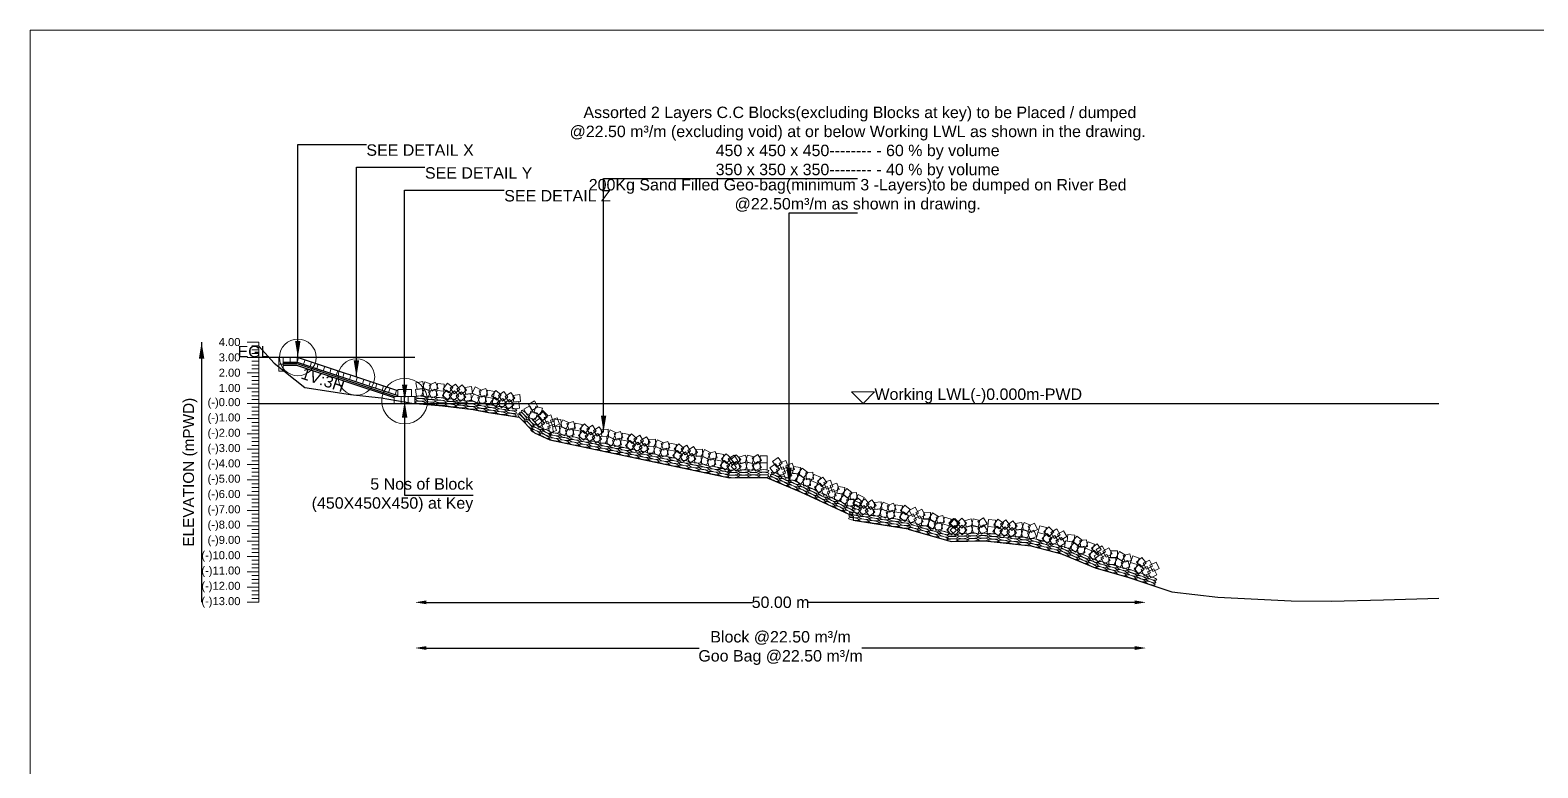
# Model space of a CAD drawing. Header units: inches. Extents: x 89000 to 845017, y -7071 to 0.
# Drawn here: x 175000 to 181595, y -3229 to 0 of the extents above; entities that cross this region are included whole.
import ezdxf

# ---------------------------------------------------------------- set-up
doc = ezdxf.new("R2010")
doc.units = ezdxf.units.IN
doc.header["$LTSCALE"] = 7
doc.header["$MEASUREMENT"] = 0
doc.header["$PDMODE"] = 3
for name, color, linetype, lineweight in [('Cross Section Labels', 7, 'Continuous', 9), ('Existing_Bed_Level for Xsection', 7, 'Continuous', 25), ('Long Section Labels', 7, 'Continuous', 9)]:
    doc.layers.add(name, color=color, linetype=linetype, lineweight=lineweight)
doc.styles.get("Standard").update_dxf_attribs({"font": 'arial.ttf'})
doc.dimstyles.new('Appron Lebeling Style', dxfattribs={"dimtxt": 50, "dimasz": 50, "dimexe": 0.18, "dimexo": 0.0625, "dimgap": 0.09, "dimtad": 0, "dimtih": 1, "dimtoh": 1, "dimdec": 4, "dimzin": 0, "dimdsep": 46, "dimtxsty": 'Standard', "dimcen": 0.09, "dimse1": 1, "dimse2": 1, "dimadec": 0, "dimazin": 0, "dimtfac": 1, "dimtdec": 4, "dimtofl": 0, "dimtmove": 0, "dimatfit": 3, "dimfxl": 1, "dimtolj": 1, "dimtzin": 0, "dimarcsym": 0})
doc.dimstyles.get("Standard").update_dxf_attribs({"dimtxt": 0.18, "dimasz": 0.18, "dimexe": 0.18, "dimexo": 0.0625, "dimgap": 0.09, "dimtad": 0, "dimtih": 1, "dimtoh": 1, "dimdec": 4, "dimzin": 0, "dimdsep": 46, "dimtxsty": 'Standard', "dimcen": 0.09, "dimadec": 0, "dimazin": 0, "dimtfac": 1, "dimtdec": 4, "dimtofl": 0, "dimtmove": 0, "dimatfit": 3, "dimfxl": 1, "dimtolj": 1, "dimtzin": 0, "dimarcsym": 0})

# ---------------------------------------------------------------- blocks, each defined once
blk = doc.blocks.new('*D269')
at = {"layer": 'Cross Section Labels', "color": 0, "lineweight": -2, "transparency": 16777216}
for p, q in [((176733.4, -2504.7), (178160, -2504.7)), ((179831.7, -2504.7), (178405.1, -2504.7))]:
    blk.add_line(p, q, dxfattribs=at)
at = {"layer": 'Cross Section Labels', "color": 0, "transparency": 16777216}
for points in [[(176733.4, -2496.4), (176733.4, -2513), (176683.4, -2504.7)], [(179831.7, -2496.4), (179831.7, -2513), (179881.7, -2504.7)]]:
    blk.add_solid(points, dxfattribs=at)
at = {"layer": 'Defpoints', "color": 0, "transparency": 16777216}
for p in [(176683.4, -1633.7), (179881.7, -2420.9), (179881.7, -2504.7)]:
    blk.add_point(p, dxfattribs=at)
at = {"layer": 'Cross Section Labels', "color": 0, "transparency": 16777216, "insert": (178282.5, -2504.7), "char_height": 50, "attachment_point": 5}
blk.add_mtext('\\A1;50.00 m', dxfattribs=at)
blk = doc.blocks.new('*D270')
at = {"layer": 'Cross Section Labels', "color": 0, "lineweight": -2, "transparency": 16777216}
for p, q in [((176733.4, -2704.7), (177926.9, -2704.7)), ((179831.7, -2704.7), (178638.1, -2704.7))]:
    blk.add_line(p, q, dxfattribs=at)
at = {"layer": 'Cross Section Labels', "color": 0, "transparency": 16777216}
for points in [[(176733.4, -2696.4), (176733.4, -2713), (176683.4, -2704.7)], [(179831.7, -2696.4), (179831.7, -2713), (179881.7, -2704.7)]]:
    blk.add_solid(points, dxfattribs=at)
at = {"layer": 'Defpoints', "color": 0, "transparency": 16777216}
for p in [(176683.4, -1633.7), (179881.7, -2420.9), (179881.7, -2704.7)]:
    blk.add_point(p, dxfattribs=at)
at = {"layer": 'Cross Section Labels', "color": 0, "transparency": 16777216, "insert": (178282.5, -2704.7), "char_height": 50, "attachment_point": 5}
blk.add_mtext('\\A1;Block @22.50 m³/m ^JGoo Bag @22.50 m³/m ', dxfattribs=at)

msp = doc.modelspace()

# ---------------------------------------------------------------- linework, layer by layer
at = {"layer": 'Cross Section Labels'}
for points in [[(175000, 0), (185000, 0), (185000, -7071), (175000, -7071)], [(178643.39386, -1633.69), (178693.39386, -1583.69), (178593.39386, -1583.69)]]:
    msp.add_lwpolyline(points, close=True, dxfattribs=at)
for centre, radius in [((176170.84386, -1432.69), 80), ((176427.11886, -1518.115), 80), ((176638.16886, -1623.64), 100)]:
    msp.add_circle(centre, radius, dxfattribs=at)
at = {"layer": 'Existing_Bed_Level for Xsection'}
for points in [[(176000, -1383.78), (176066.99731, -1458.351), (176200.99713, -1564.881), (176401.99425, -1594.696), (176535.99407, -1609.771), (176669.99388, -1632.551), (176803.9937, -1643.941), (176937.99351, -1660.021), (177004.99082, -1673.421), (177138.99064, -1694.191), (177205.98795, -1762.531), (177272.99045, -1793.351), (178059.08463, -1959.31), (178221.68177, -1957.97), (178372.57828, -2022.29), (178599.69521, -2126.81), (178599.69521, -2144.9), (178840.89926, -2182.42), (178840.89926, -2184.43), (179028.5285, -2238.7), (179175.89877, -2235.35), (179377.44356, -2257.46), (179510.89834, -2292.97), (179658.40509, -2353.94), (179806.03562, -2395.48), (179993.39849, -2458.46), (180195.16733, -2481.91), (180515.89733, -2497.99), (180691.075, -2500), (180920.68375, -2493.97), (181161.42489, -2485.93)], [(176683.39386, -1432.69), (176000, -1432.69)], [(176608.01886, -1578.415), (176173.93826, -1433.72147), (176170.84386, -1432.69), (176167.58208, -1432.69), (176107.28208, -1432.69)], [(176107.28208, -1452.79), (176167.58208, -1452.79), (176608.01886, -1599.60226)], [(176107.28208, -1459.49), (176166.49482, -1459.49), (176598.64482, -1603.54)], [(176107.28208, -1466.19), (176165.40756, -1466.19), (176592.94386, -1608.7021)], [(176000, -1633.69), (181161.42489, -1633.69)]]:
    msp.add_lwpolyline(points, dxfattribs=at)
at = {"layer": 'Long Section Labels'}
for points in [[(176000, -1365.69), (175950, -1365.69)], [(176000, -1382.44), (175970, -1382.44)], [(176000, -2504.69), (176000, -2437.69), (176000, -2370.69), (176000, -2303.69), (176000, -2236.69), (176000, -2169.69), (176000, -2102.69), (176000, -2035.69), (176000, -1968.69), (176000, -1901.69), (176000, -1834.69), (176000, -1767.69), (176000, -1700.69), (176000, -1633.69), (176000, -1566.69), (176000, -1499.69), (176000, -1432.69), (176000, -1365.69)], [(176000, -1432.69), (175950, -1432.69)], [(176000, -1399.19), (175970, -1399.19)], [(176000, -1415.94), (175970, -1415.94)], [(176000, -1449.44), (175970, -1449.44)], [(176000, -1499.69), (175950, -1499.69)], [(176000, -1466.19), (175970, -1466.19)], [(176000, -1482.94), (175970, -1482.94)], [(176000, -1516.44), (175970, -1516.44)], [(176000, -1566.69), (175950, -1566.69)], [(176000, -1533.19), (175970, -1533.19)], [(176000, -1549.94), (175970, -1549.94)], [(176000, -1633.69), (175950, -1633.69)], [(176000, -1583.44), (175970, -1583.44)], [(176000, -1600.19), (175970, -1600.19)], [(176000, -1616.94), (175970, -1616.94)], [(176000, -1700.69), (175950, -1700.69)], [(176000, -1650.44), (175970, -1650.44)], [(176000, -1667.19), (175970, -1667.19)], [(176000, -1683.94), (175970, -1683.94)], [(176000, -1767.69), (175950, -1767.69)], [(176000, -1717.44), (175970, -1717.44)], [(176000, -1734.19), (175970, -1734.19)], [(176000, -1750.94), (175970, -1750.94)], [(176000, -1834.69), (175950, -1834.69)], [(176000, -1784.44), (175970, -1784.44)], [(176000, -1801.19), (175970, -1801.19)], [(176000, -1817.94), (175970, -1817.94)], [(176000, -1901.69), (175950, -1901.69)], [(176000, -1851.44), (175970, -1851.44)], [(176000, -1868.19), (175970, -1868.19)], [(176000, -1884.94), (175970, -1884.94)], [(176000, -1968.69), (175950, -1968.69)], [(176000, -1918.44), (175970, -1918.44)], [(176000, -1935.19), (175970, -1935.19)], [(176000, -1951.94), (175970, -1951.94)], [(176000, -2035.69), (175950, -2035.69)], [(176000, -1985.44), (175970, -1985.44)], [(176000, -2002.19), (175970, -2002.19)], [(176000, -2018.94), (175970, -2018.94)], [(176000, -2102.69), (175950, -2102.69)], [(176000, -2052.44), (175970, -2052.44)], [(176000, -2069.19), (175970, -2069.19)], [(176000, -2085.94), (175970, -2085.94)], [(176000, -2169.69), (175950, -2169.69)], [(176000, -2119.44), (175970, -2119.44)], [(176000, -2136.19), (175970, -2136.19)], [(176000, -2152.94), (175970, -2152.94)], [(176000, -2236.69), (175950, -2236.69)], [(176000, -2186.44), (175970, -2186.44)], [(176000, -2203.19), (175970, -2203.19)], [(176000, -2219.94), (175970, -2219.94)], [(176000, -2303.69), (175950, -2303.69)], [(176000, -2253.44), (175970, -2253.44)], [(176000, -2270.19), (175970, -2270.19)], [(176000, -2286.94), (175970, -2286.94)], [(176000, -2370.69), (175950, -2370.69)], [(176000, -2320.44), (175970, -2320.44)], [(176000, -2337.19), (175970, -2337.19)], [(176000, -2353.94), (175970, -2353.94)], [(176000, -2437.69), (175950, -2437.69)], [(176000, -2387.44), (175970, -2387.44)], [(176000, -2404.19), (175970, -2404.19)], [(176000, -2420.94), (175970, -2420.94)], [(176000, -2504.69), (175950, -2504.69)], [(176000, -2454.44), (175970, -2454.44)], [(176000, -2471.19), (175970, -2471.19)], [(176000, -2487.94), (175970, -2487.94)]]:
    msp.add_lwpolyline(points, dxfattribs=at)
for points in [[(176107.28208, -1432.69), (176087.18208, -1432.69), (176087.18208, -1462.84), (176107.28208, -1462.84)], [(176137.43208, -1432.69), (176107.28208, -1432.69), (176107.28208, -1452.79), (176137.43208, -1452.79)], [(176167.58208, -1432.69), (176137.43208, -1432.69), (176137.43208, -1452.79), (176167.58208, -1452.79)], [(176202.54106, -1443.25573), (176173.93826, -1433.72147), (176167.58208, -1452.79), (176196.18488, -1462.32427)], [(176231.14386, -1452.79), (176202.54106, -1443.25573), (176196.18488, -1462.32427), (176224.78769, -1471.85853)], [(176107.28208, -1462.84), (176087.18208, -1462.84), (176087.18208, -1492.99), (176107.28208, -1492.99)], [(176259.74667, -1462.32427), (176231.14386, -1452.79), (176224.78769, -1471.85853), (176253.39049, -1481.3928)], [(176288.34947, -1471.85853), (176259.74667, -1462.32427), (176253.39049, -1481.3928), (176281.99329, -1490.92707)], [(176316.95227, -1481.3928), (176288.34947, -1471.85853), (176281.99329, -1490.92707), (176310.59609, -1500.46134)], [(176345.55507, -1490.92707), (176316.95227, -1481.3928), (176310.59609, -1500.46134), (176339.19889, -1509.9956)], [(176374.15787, -1500.46134), (176345.55507, -1490.92707), (176339.19889, -1509.9956), (176367.80169, -1519.52987)], [(176402.76067, -1509.9956), (176374.15787, -1500.46134), (176367.80169, -1519.52987), (176396.40449, -1529.06414)], [(176431.36347, -1519.52987), (176402.76067, -1509.9956), (176396.40449, -1529.06414), (176425.0073, -1538.5984)], [(176459.96628, -1529.06414), (176431.36347, -1519.52987), (176425.0073, -1538.5984), (176453.6101, -1548.13267)], [(176488.56908, -1538.5984), (176459.96628, -1529.06414), (176453.6101, -1548.13267), (176482.2129, -1557.66694)], [(176517.17188, -1548.13267), (176488.56908, -1538.5984), (176482.2129, -1557.66694), (176510.8157, -1567.20121)], [(176545.77468, -1557.66694), (176517.17188, -1548.13267), (176510.8157, -1567.20121), (176539.4185, -1576.73547)], [(176574.37748, -1567.20121), (176545.77468, -1557.66694), (176539.4185, -1576.73547), (176568.0213, -1586.26974)], [(176602.98028, -1576.73547), (176574.37748, -1567.20121), (176568.0213, -1586.26974), (176596.6241, -1595.80401)], [(176638.16886, -1573.39), (176608.01886, -1573.39), (176608.01886, -1603.54), (176638.16886, -1603.54)], [(176668.31886, -1573.39), (176638.16886, -1573.39), (176638.16886, -1603.54), (176668.31886, -1603.54)], [(176714.76703, -1568.40239), (176685.08917, -1573.71717), (176690.40394, -1603.39503), (176720.08181, -1598.08026)], [(176717.32058, -1538.36072), (176687.64272, -1543.6755), (176692.95749, -1573.35336), (176722.63535, -1568.03859)], [(176751.92848, -1579.39852), (176723.57342, -1569.15094), (176713.32584, -1597.506), (176741.6809, -1607.75358)], [(176754.48203, -1549.35685), (176726.12696, -1539.10927), (176715.87938, -1567.46433), (176744.23445, -1577.71191)], [(176769.92294, -1570.95863), (176742.62166, -1583.75169), (176755.41471, -1611.05297), (176782.716, -1598.25992)], [(176772.47649, -1540.91696), (176745.1752, -1553.71002), (176757.96826, -1581.0113), (176785.26954, -1568.21825)], [(176809.00811, -1579.81529), (176778.96644, -1577.26174), (176776.41289, -1607.30341), (176806.45456, -1609.85696)], [(176811.56165, -1549.77362), (176781.51998, -1547.22007), (176778.96644, -1577.26174), (176809.00811, -1579.81529)], [(176845.49876, -1593.75348), (176821.35939, -1575.68935), (176803.29525, -1599.82873), (176827.43463, -1617.89286)], [(176849.091, -1563.81824), (176824.95162, -1545.75411), (176806.88749, -1569.89349), (176831.02687, -1587.95762)], [(176856.88077, -1579.21694), (176833.16585, -1597.83482), (176851.78372, -1621.54973), (176875.49864, -1602.93186)], [(176860.473, -1549.28171), (176836.75808, -1567.89958), (176855.37596, -1591.6145), (176879.09087, -1572.99662)], [(176905.4359, -1606.50723), (176886.79915, -1582.80715), (176863.09906, -1601.44391), (176881.73582, -1625.14399)], [(176909.02813, -1576.572), (176890.39138, -1552.87192), (176866.6913, -1571.50867), (176885.32805, -1595.20875)], [(176930.57502, -1560.56854), (176900.73092, -1564.8525), (176905.01488, -1594.6966), (176934.85898, -1590.41263)], [(176974.03489, -1575.39513), (176947.01092, -1562.02622), (176933.64201, -1589.05019), (176960.66597, -1602.4191)], [(176992.86377, -1569.03072), (176964.29785, -1578.67493), (176973.94205, -1607.24085), (177002.50797, -1597.59664)], [(177030.70617, -1582.22325), (177001.1417, -1576.31012), (176995.22858, -1605.87458), (177024.79304, -1611.78771)], [(177060.48598, -1596.08349), (177036.98117, -1577.20105), (177018.09873, -1600.70585), (177041.60354, -1619.58829)], [(177072.36046, -1581.94639), (177048.02018, -1599.7389), (177065.81269, -1624.07917), (177090.15297, -1606.28667)], [(176623.09386, -1603.54), (176592.94386, -1603.54), (176592.94386, -1633.69), (176623.09386, -1633.69)], [(176653.24386, -1603.54), (176623.09386, -1603.54), (176623.09386, -1633.69), (176653.24386, -1633.69)], [(176683.39386, -1603.54), (176653.24386, -1603.54), (176653.24386, -1633.69), (176683.39386, -1633.69)], [(176926.98278, -1590.50377), (176897.13869, -1594.78774), (176901.42265, -1624.63183), (176931.26675, -1620.34787)], [(176968.12176, -1604.95959), (176941.09779, -1591.59068), (176927.72888, -1618.61465), (176954.75284, -1631.98356)], [(176986.95064, -1598.59519), (176958.38472, -1608.23939), (176968.02892, -1636.80531), (176996.59484, -1627.16111)], [(177024.79304, -1611.78771), (176995.22858, -1605.87458), (176989.31545, -1635.43905), (177018.87991, -1641.35218)], [(177055.86787, -1625.87771), (177032.36306, -1606.99527), (177013.48062, -1630.50007), (177036.98543, -1649.38251)], [(177067.74235, -1611.74061), (177043.40207, -1629.53312), (177061.19458, -1653.87339), (177085.53486, -1636.08089)], [(177115.33168, -1640.68222), (177097.51979, -1616.35612), (177073.19369, -1634.168), (177091.00557, -1658.4941)], [(177119.94979, -1610.888), (177102.1379, -1586.5619), (177077.8118, -1604.37378), (177095.62368, -1628.69988)], [(177137.41542, -1625.42813), (177107.44181, -1628.6847), (177110.69838, -1658.65831), (177140.67199, -1655.40174)], [(177142.03353, -1595.63391), (177112.05992, -1598.89048), (177115.3165, -1628.86409), (177145.2901, -1625.60752)], [(177199.87567, -1670.73044), (177185.06571, -1644.46854), (177158.8038, -1659.27849), (177173.61376, -1685.5404)], [(177221.40539, -1649.62372), (177206.59543, -1623.36181), (177180.33352, -1638.17177), (177195.14348, -1664.43368)], [(177240.55032, -1654.96264), (177211.51135, -1646.85333), (177203.40204, -1675.89229), (177232.441, -1684.0016)], [(177219.0206, -1676.06936), (177189.98163, -1667.96005), (177181.87232, -1696.99901), (177210.91128, -1705.10833)], [(177242.8714, -1708.2754), (177221.76468, -1686.74569), (177200.23496, -1707.85241), (177221.34168, -1729.38213)], [(177249.53897, -1722.27161), (177232.10253, -1697.67501), (177207.50592, -1715.11145), (177224.94236, -1739.70805)], [(177262.13844, -1694.88045), (177244.70199, -1670.28384), (177220.10539, -1687.72028), (177237.54183, -1712.31689)], [(177264.40112, -1687.16868), (177243.2944, -1665.63896), (177221.76468, -1686.74569), (177242.8714, -1708.2754)], [(177264.83049, -1711.92607), (177236.54868, -1722.37412), (177246.99673, -1750.65593), (177275.27854, -1740.20788)], [(177277.42996, -1684.5349), (177249.14815, -1694.98295), (177259.5962, -1723.26476), (177287.87801, -1712.81671)], [(177315.27627, -1725.40075), (177304.8057, -1697.12727), (177276.53222, -1707.59784), (177287.00279, -1735.87132)], [(177322.07583, -1703.69657), (177291.96968, -1705.32198), (177293.59508, -1735.42814), (177323.70124, -1733.80273)], [(177357.60328, -1719.17845), (177330.72336, -1705.52223), (177317.06714, -1732.40215), (177343.94706, -1746.05837)], [(177376.49893, -1713.01511), (177347.83183, -1722.35427), (177357.17098, -1751.02137), (177385.83808, -1741.68221)], [(177302.6768, -1752.79192), (177292.20623, -1724.51844), (177263.93275, -1734.98901), (177274.40332, -1763.26249)], [(177315.84789, -1733.19632), (177285.74173, -1734.82173), (177287.36714, -1764.92789), (177317.4733, -1763.30248)], [(177351.37534, -1748.6782), (177324.49541, -1735.02198), (177310.83919, -1761.9019), (177337.71912, -1775.55812)], [(177370.27099, -1742.51486), (177341.60389, -1751.85402), (177350.94304, -1780.52112), (177379.61014, -1771.18196)], [(177407.97061, -1756.11003), (177378.47086, -1749.88208), (177372.24292, -1779.38183), (177401.74267, -1785.60978)], [(177414.19855, -1726.61028), (177384.6988, -1720.38233), (177378.47086, -1749.88208), (177407.97061, -1756.11003)], [(177440.89432, -1772.81606), (177418.4487, -1752.68607), (177398.31871, -1775.13168), (177420.76433, -1795.26168)], [(177447.12226, -1743.31631), (177424.67664, -1723.18632), (177404.54665, -1745.63194), (177426.99227, -1765.76193)], [(177453.51839, -1759.3441), (177428.24855, -1775.78969), (177444.69414, -1801.05953), (177469.96398, -1784.61394)], [(177459.74633, -1729.84435), (177434.47649, -1746.28994), (177450.92208, -1771.55978), (177476.19192, -1755.11419)], [(177499.46724, -1790.82527), (177483.00153, -1765.56853), (177457.74479, -1782.03424), (177474.2105, -1807.29098)], [(177505.69518, -1761.32552), (177489.22947, -1736.06878), (177463.97273, -1752.53449), (177480.43844, -1777.79123)], [(177522.34614, -1776.79192), (177492.23998, -1778.41732), (177493.86539, -1808.52348), (177523.97154, -1806.89807)], [(177528.57408, -1747.29217), (177498.46792, -1748.91757), (177500.09333, -1779.02373), (177530.19949, -1777.39832)], [(177557.87358, -1792.27379), (177530.99366, -1778.61757), (177517.33744, -1805.49749), (177544.21736, -1819.15371)], [(177564.10153, -1762.77404), (177537.2216, -1749.11782), (177523.56538, -1775.99774), (177550.44531, -1789.65396)], [(177582.99718, -1756.6107), (177554.33008, -1765.94986), (177563.66923, -1794.61696), (177592.33633, -1785.27781)], [(177620.6968, -1770.20587), (177591.19705, -1763.97793), (177584.96911, -1793.47768), (177614.46886, -1799.70562)], [(177653.62051, -1786.9119), (177631.17489, -1766.78191), (177611.0449, -1789.22753), (177633.49052, -1809.35752)], [(177666.24458, -1773.43994), (177640.97474, -1789.88553), (177657.42033, -1815.15538), (177682.69017, -1798.70978)], [(177712.19343, -1804.92112), (177695.72772, -1779.66438), (177670.47098, -1796.13009), (177686.93669, -1821.38683)], [(177576.76924, -1786.11045), (177548.10213, -1795.44961), (177557.44129, -1824.11671), (177586.10839, -1814.77756)], [(177614.46886, -1799.70562), (177584.96911, -1793.47768), (177578.74117, -1822.97743), (177608.24092, -1829.20537)], [(177647.39257, -1816.41165), (177624.94695, -1796.28166), (177604.81696, -1818.72728), (177627.26257, -1838.85727)], [(177660.01664, -1802.93969), (177634.74679, -1819.38528), (177651.19239, -1844.65513), (177676.46223, -1828.20953)], [(177705.96549, -1834.42087), (177689.49978, -1809.16413), (177664.24304, -1825.62984), (177680.70875, -1850.88658)], [(177728.84439, -1820.38751), (177698.73823, -1822.01292), (177700.36364, -1852.11907), (177730.46979, -1850.49367)], [(177735.07233, -1790.88776), (177704.96617, -1792.51317), (177706.59158, -1822.61932), (177736.69773, -1820.99392)], [(177764.37183, -1835.86938), (177737.49191, -1822.21316), (177723.83569, -1849.09309), (177750.71561, -1862.74931)], [(177770.59977, -1806.36963), (177743.71985, -1792.71341), (177730.06363, -1819.59334), (177756.94355, -1833.24956)], [(177783.26748, -1829.70605), (177754.60038, -1839.0452), (177763.93954, -1867.71231), (177792.60664, -1858.37315)], [(177789.49543, -1800.2063), (177760.82833, -1809.54545), (177770.16748, -1838.21256), (177798.83458, -1828.8734)], [(177820.96711, -1843.30122), (177791.46736, -1837.07327), (177785.23942, -1866.57302), (177814.73917, -1872.80097)], [(177827.19505, -1813.80147), (177797.6953, -1807.57352), (177791.46736, -1837.07327), (177820.96711, -1843.30122)], [(177853.89082, -1860.00725), (177831.4452, -1839.87725), (177811.3152, -1862.32287), (177833.76082, -1882.45287)], [(177860.11876, -1830.5075), (177837.67314, -1810.3775), (177817.54315, -1832.82312), (177839.98877, -1852.95312)], [(177866.51489, -1846.53529), (177841.24504, -1862.98088), (177857.69064, -1888.25072), (177882.96048, -1871.80513)], [(177872.74283, -1817.03554), (177847.47299, -1833.48113), (177863.91858, -1858.75097), (177889.18842, -1842.30538)], [(177918.69168, -1848.51671), (177902.22597, -1823.25997), (177876.96923, -1839.72568), (177893.43494, -1864.98242)], [(177941.57058, -1834.48336), (177911.46442, -1836.10876), (177913.08983, -1866.21492), (177943.19598, -1864.58951)], [(177977.09802, -1849.96523), (177950.2181, -1836.30901), (177936.56188, -1863.18893), (177963.4418, -1876.84515)], [(177995.99368, -1843.80189), (177967.32657, -1853.14105), (177976.66573, -1881.80815), (178005.33283, -1872.46899)], [(177912.46374, -1878.01646), (177895.99803, -1852.75972), (177870.74129, -1869.22543), (177887.207, -1894.48217)], [(177935.34263, -1863.98311), (177905.23648, -1865.60851), (177906.86189, -1895.71467), (177936.96804, -1894.08926)], [(177970.87008, -1879.46498), (177943.99016, -1865.80876), (177930.33394, -1892.68868), (177957.21386, -1906.3449)], [(177989.76573, -1873.30164), (177961.09863, -1882.6408), (177970.43779, -1911.3079), (177999.10489, -1901.96874)], [(178027.46536, -1886.89681), (177997.96561, -1880.66887), (177991.73766, -1910.16862), (178021.23741, -1916.39656)], [(178033.6933, -1857.39706), (178004.19355, -1851.16912), (177997.96561, -1880.66887), (178027.46536, -1886.89681)], [(178060.38907, -1903.60284), (178037.94345, -1883.47285), (178017.81345, -1905.91847), (178040.25907, -1926.04846)], [(178066.61701, -1874.10309), (178044.17139, -1853.9731), (178024.0414, -1876.41872), (178046.48701, -1896.54871)], [(178073.01313, -1890.13088), (178047.74329, -1906.57647), (178064.18888, -1931.84632), (178089.45873, -1915.40072)], [(178079.24108, -1860.63113), (178053.97123, -1877.07672), (178070.41683, -1902.34657), (178095.68667, -1885.90097)], [(178109.22743, -1879.49058), (178087.72478, -1858.35628), (178066.59048, -1879.85894), (178088.09313, -1900.99323)], [(178109.47589, -1909.63955), (178087.97324, -1888.50526), (178066.83895, -1910.00791), (178088.3416, -1931.14221)], [(178128.56133, -1860.87394), (178099.50558, -1868.92289), (178107.55453, -1897.97865), (178136.61029, -1889.92969)], [(178128.80979, -1891.02291), (178099.75404, -1899.07187), (178107.803, -1928.12762), (178136.85875, -1920.07867)], [(178166.58363, -1868.37009), (178137.39917, -1860.8011), (178129.83018, -1889.98557), (178159.01465, -1897.55455)], [(178166.8321, -1898.51906), (178137.64763, -1890.95008), (178130.07865, -1920.13454), (178159.26311, -1927.70353)], [(178183.71618, -1858.29496), (178157.72148, -1873.56906), (178172.99559, -1899.56376), (178198.99028, -1884.28966)], [(178183.96465, -1888.44394), (178157.96995, -1903.71804), (178173.24405, -1929.71274), (178199.23875, -1914.43864)], [(178223.45512, -1863.48218), (178193.30614, -1863.73064), (178193.5546, -1893.87962), (178223.70358, -1893.63115)], [(178223.70358, -1893.63115), (178193.5546, -1893.87962), (178193.80307, -1924.02859), (178223.95204, -1923.78013)], [(178278.31594, -1922.56677), (178260.19305, -1898.47148), (178236.09775, -1916.59437), (178254.22064, -1940.68966)], [(178290.13825, -1894.83132), (178272.01536, -1870.73602), (178247.92006, -1888.85891), (178266.04295, -1912.95421)], [(178293.30974, -1911.79427), (178265.3337, -1923.03543), (178276.57486, -1951.01147), (178304.5509, -1939.77032)], [(178305.13205, -1884.05882), (178277.15601, -1895.29998), (178288.39717, -1923.27602), (178316.37321, -1912.03486)], [(178344.11532, -1923.84155), (178332.85189, -1895.87447), (178304.88481, -1907.1379), (178316.14824, -1935.10498)], [(178369.27857, -1914.504), (178339.42749, -1910.26898), (178335.19247, -1940.12006), (178365.04356, -1944.35508)], [(178332.29302, -1951.577), (178321.02958, -1923.60992), (178293.0625, -1934.87336), (178304.32594, -1962.84044)], [(178357.45627, -1942.23945), (178327.60519, -1938.00444), (178323.37017, -1967.85552), (178353.22125, -1972.09054)], [(178389.31344, -1964.30773), (178365.58661, -1945.70503), (178346.98392, -1969.43186), (178370.71074, -1988.03455)], [(178401.13574, -1936.57227), (178377.40892, -1917.96957), (178358.80622, -1941.6964), (178382.53305, -1960.29909)], [(178410.74304, -1962.97887), (178380.71969, -1965.73955), (178383.48038, -1995.76289), (178413.50372, -1993.00221)], [(178423.34749, -1935.58999), (178393.32415, -1938.35068), (178396.08483, -1968.37402), (178426.10817, -1965.61334)], [(178444.49724, -1984.58312), (178417.10837, -1971.97867), (178404.50392, -1999.36754), (178431.89279, -2011.97199)], [(178457.10169, -1957.19425), (178429.71282, -1944.5898), (178417.10837, -1971.97867), (178444.49724, -1984.58312)], [(178485.50977, -1980.77482), (178468.07781, -1956.17504), (178443.47803, -1973.60701), (178460.91, -1998.20679)], [(178500.80318, -1970.43206), (178472.51947, -1980.87496), (178482.96237, -2009.15867), (178511.24608, -1998.71577)], [(178472.90532, -2008.16369), (178455.47336, -1983.56391), (178430.87358, -2000.99588), (178448.30554, -2025.59566)], [(178488.19872, -1997.82093), (178459.91501, -2008.26383), (178470.35791, -2036.54755), (178498.64163, -2026.10464)], [(178526.03759, -2038.69368), (178515.57217, -2010.41829), (178487.29679, -2020.88371), (178497.76221, -2049.1591)], [(178538.64205, -2011.3048), (178528.17663, -1983.02942), (178499.90124, -1993.49484), (178510.36666, -2021.77023)], [(178551.45564, -2030.07381), (178521.73673, -2024.99357), (178516.65648, -2054.71248), (178546.37539, -2059.79272)], [(178564.06009, -2002.68494), (178534.34118, -1997.6047), (178529.26094, -2027.32361), (178558.97985, -2032.40385)], [(178582.67386, -2053.03705), (178559.48438, -2033.76867), (178540.216, -2056.95815), (178563.40548, -2076.22653)], [(178595.27832, -2025.64818), (178572.08884, -2006.3798), (178552.82046, -2029.56928), (178576.00994, -2048.83766)], [(178615.06959, -2023.82117), (178585.04624, -2026.58185), (178587.80693, -2056.6052), (178617.83027, -2053.84451)], [(178648.82379, -2045.42543), (178621.43492, -2032.82097), (178608.83047, -2060.20985), (178636.21934, -2072.8143)], [(178602.46513, -2051.21004), (178572.44179, -2053.97072), (178575.20247, -2083.99407), (178605.22582, -2081.23338)], [(178635.95996, -2095.1072), (178612.46535, -2076.21208), (178593.57023, -2099.70669), (178617.06484, -2118.60181)], [(178636.21934, -2072.8143), (178608.83047, -2060.20985), (178596.22601, -2087.59872), (178623.61488, -2100.20317)], [(178640.59415, -2065.31548), (178617.09954, -2046.42035), (178598.20442, -2069.91496), (178621.69903, -2088.81009)], [(178647.84207, -2080.97651), (178623.4922, -2098.75588), (178641.27156, -2123.10576), (178665.62144, -2105.32639)], [(178652.47626, -2051.18479), (178628.12639, -2068.96416), (178645.90575, -2093.31403), (178670.25563, -2075.53466)], [(178695.41578, -2109.9438), (178677.61702, -2085.60809), (178653.28131, -2103.40684), (178671.08006, -2127.74256)], [(178700.04997, -2080.15208), (178682.25121, -2055.81637), (178657.9155, -2073.61512), (178675.71425, -2097.95083)], [(178717.50775, -2094.70163), (178687.53239, -2097.94203), (178690.77278, -2127.91739), (178720.74814, -2124.677)], [(178722.14194, -2064.90991), (178692.16658, -2068.15031), (178695.40697, -2098.12567), (178725.38233, -2094.88527)], [(178753.8156, -2108.25258), (178726.24086, -2096.0601), (178714.04838, -2123.63483), (178741.62311, -2135.82731)], [(178758.44979, -2078.46085), (178730.87505, -2066.26837), (178718.68257, -2093.84311), (178746.25731, -2106.03559)], [(178772.35286, -2101.08305), (178744.22887, -2111.94874), (178755.09456, -2140.07274), (178783.21856, -2129.20704)], [(178776.98705, -2071.29132), (178748.86306, -2082.15702), (178759.72875, -2110.28102), (178787.85275, -2099.41532)], [(178810.72839, -2112.63332), (178780.93667, -2107.99913), (178776.30248, -2137.79085), (178806.0942, -2142.42504)], [(178815.36258, -2082.84159), (178785.57086, -2078.2074), (178780.93667, -2107.99913), (178810.72839, -2112.63332)], [(178844.50203, -2127.54653), (178821.00741, -2108.65141), (178802.11229, -2132.14602), (178825.6069, -2151.04114)], [(178849.13622, -2097.75481), (178825.6416, -2078.85968), (178806.74648, -2102.35429), (178830.24109, -2121.24942)], [(178871.46178, -2088.42738), (178845.05259, -2102.97308), (178859.59829, -2129.38226), (178886.00748, -2114.83657)], [(178914.97501, -2123.19748), (178900.40829, -2096.79988), (178874.01069, -2111.36661), (178888.57742, -2137.7642)], [(178938.82258, -2110.88195), (178908.67835, -2110.29235), (178908.08875, -2140.43658), (178938.23298, -2141.02618)], [(178863.08456, -2117.39019), (178836.67537, -2131.93589), (178851.22107, -2158.34508), (178877.63026, -2143.79938)], [(178906.59779, -2152.16029), (178892.03107, -2125.7627), (178865.63347, -2140.32942), (178880.20019, -2166.72702)], [(178930.44536, -2139.84476), (178900.30113, -2139.25516), (178899.71153, -2169.3994), (178929.85576, -2169.989)], [(178964.74011, -2157.89354), (178938.93549, -2142.30045), (178923.34241, -2168.10507), (178949.14703, -2183.69815)], [(178973.11733, -2128.93072), (178947.31271, -2113.33764), (178931.71963, -2139.14226), (178957.52425, -2154.73534)], [(178984.03731, -2153.1343), (178954.76184, -2160.34329), (178961.97084, -2189.61876), (178991.2463, -2182.40977)], [(178992.41453, -2124.17148), (178963.13907, -2131.38047), (178970.34806, -2160.65594), (178999.62352, -2153.44695)], [(179020.63691, -2169.46095), (178991.67409, -2161.08373), (178983.29687, -2190.04655), (179012.25968, -2198.42377)], [(179029.01413, -2140.49814), (179000.05131, -2132.12092), (178991.67409, -2161.08373), (179020.63691, -2169.46095)], [(179052.24506, -2188.5394), (179031.33813, -2166.81562), (179009.61435, -2187.72255), (179030.52128, -2209.44633)], [(179060.62228, -2159.57658), (179039.71535, -2137.8528), (179017.99157, -2158.75973), (179038.8985, -2180.48352)], [(179044.64937, -2137.59326), (179023.81143, -2159.38323), (179045.6014, -2180.22117), (179066.43934, -2158.4312)], [(179045.33456, -2167.73547), (179024.49662, -2189.52544), (179046.28659, -2210.36338), (179067.12453, -2188.57341)], [(179096.58117, -2157.72904), (179074.77461, -2136.90845), (179053.95403, -2158.71501), (179075.76059, -2179.53559)], [(179097.26636, -2187.87125), (179075.4598, -2167.05067), (179054.63922, -2188.85722), (179076.44578, -2209.6778)], [(179115.64335, -2138.83427), (179086.70725, -2147.3033), (179095.17628, -2176.2394), (179124.11238, -2167.77037)], [(179116.32854, -2168.97648), (179087.39244, -2177.44551), (179095.86146, -2206.38161), (179124.79757, -2197.91259)], [(179153.77026, -2145.77883), (179124.47921, -2138.63341), (179117.3338, -2167.92446), (179146.62485, -2175.06988)], [(179154.45545, -2175.92104), (179125.1644, -2168.77563), (179118.01899, -2198.06668), (179147.31003, -2205.21209)], [(179170.75506, -2135.45657), (179144.98436, -2151.10564), (179160.63342, -2176.87634), (179186.40413, -2161.22727)], [(179171.44025, -2165.59878), (179145.66954, -2181.24785), (179161.31861, -2207.01856), (179187.08932, -2191.36949)], [(179219.5158, -2175.42903), (179189.5456, -2172.14122), (179186.25779, -2202.11141), (179216.22799, -2205.39923)], [(179222.80361, -2145.45883), (179192.83341, -2142.17102), (179189.5456, -2172.14122), (179219.5158, -2175.42903)], [(179253.92679, -2188.8061), (179229.60507, -2170.98824), (179211.7872, -2195.30996), (179236.10892, -2213.12783)], [(179257.2146, -2158.83591), (179232.89288, -2141.01804), (179215.07501, -2165.33976), (179239.39673, -2183.15763)], [(179265.16047, -2174.15464), (179241.63599, -2193.01257), (179260.49392, -2216.53705), (179284.0184, -2197.67911)], [(179268.44828, -2144.18444), (179244.9238, -2163.04237), (179263.78174, -2186.56685), (179287.30621, -2167.70891)], [(179317.27826, -2170.97985), (179298.4016, -2147.4704), (179274.89215, -2166.34706), (179293.76881, -2189.85651)], [(179338.66138, -2154.75823), (179308.86237, -2159.34528), (179313.44942, -2189.1443), (179343.24844, -2184.55725)], [(179375.54266, -2166.66029), (179347.44682, -2155.72201), (179336.50854, -2183.81786), (179364.60439, -2194.75614)], [(179393.73824, -2158.6632), (179366.13212, -2170.78445), (179378.25336, -2198.39057), (179405.85948, -2186.26932)], [(179445.33677, -2177.76815), (179416.20056, -2170.01551), (179408.44791, -2199.15173), (179437.58413, -2206.90437)], [(179477.34777, -2196.16267), (179455.97865, -2174.89337), (179434.70935, -2196.26249), (179456.07847, -2217.53179)], [(179313.99045, -2200.95005), (179295.11379, -2177.4406), (179271.60434, -2196.31726), (179290.481, -2219.82671)], [(179335.37357, -2184.72843), (179305.57456, -2189.31548), (179310.16161, -2219.1145), (179339.96063, -2214.52744)], [(179372.25485, -2196.63049), (179344.15901, -2185.69221), (179333.22073, -2213.78806), (179361.31658, -2224.72634)], [(179390.45043, -2188.6334), (179362.84431, -2200.75465), (179374.96555, -2228.36077), (179402.57167, -2216.23952)], [(179437.58413, -2206.90437), (179408.44791, -2199.15173), (179400.69527, -2228.28794), (179429.83149, -2236.04058)], [(179469.59513, -2225.29889), (179448.22601, -2204.02959), (179426.95671, -2225.39871), (179448.32583, -2246.66801)], [(179482.90228, -2212.50121), (179456.8119, -2227.61129), (179471.92199, -2253.70167), (179498.01236, -2238.59159)], [(179490.65492, -2183.36499), (179464.56454, -2198.47508), (179479.67463, -2224.56545), (179505.76501, -2209.45537)], [(179527.15295, -2246.32782), (179512.02209, -2220.24948), (179485.94375, -2235.38034), (179501.07461, -2261.45868)], [(179534.90559, -2217.19161), (179519.77473, -2191.11327), (179493.69639, -2206.24412), (179508.82725, -2232.32246)], [(179558.20496, -2239.25731), (179528.30918, -2235.35032), (179524.40218, -2265.2461), (179554.29796, -2269.1531)], [(179569.72201, -2211.39372), (179539.82623, -2207.48672), (179535.91924, -2237.38251), (179565.81502, -2241.2895)], [(179601.81957, -2233.11087), (179577.88992, -2214.76981), (179559.54887, -2238.69947), (179583.47852, -2257.04052)], [(179621.52363, -2230.50657), (179591.63216, -2234.4464), (179595.572, -2264.33788), (179625.46347, -2260.39804)], [(179656.10174, -2250.76601), (179628.23814, -2239.24895), (179616.72109, -2267.11255), (179644.58468, -2278.6296)], [(179590.30252, -2260.97446), (179566.37286, -2242.63341), (179548.03181, -2266.56306), (179571.96147, -2284.90411)], [(179610.00658, -2258.37016), (179580.11511, -2262.31), (179584.05494, -2292.20147), (179613.94642, -2288.26164)], [(179644.58468, -2278.6296), (179616.72109, -2267.11255), (179605.20403, -2294.97614), (179633.06763, -2306.4932)], [(179673.89856, -2301.07417), (179655.5122, -2277.17932), (179631.61734, -2295.56568), (179650.00371, -2319.46054)], [(179685.41562, -2273.21058), (179667.02925, -2249.31572), (179643.1344, -2267.70209), (179661.52076, -2291.59694)], [(179681.07324, -2287.01384), (179654.77051, -2301.75117), (179669.50783, -2328.0539), (179695.81057, -2313.31658)], [(179689.23967, -2257.99089), (179662.93693, -2272.72821), (179677.67426, -2299.03094), (179703.97699, -2284.29362)], [(179724.83812, -2321.46666), (179710.07986, -2295.17567), (179683.78887, -2309.93393), (179698.54713, -2336.22492)], [(179733.00455, -2292.4437), (179718.24628, -2266.15271), (179691.95529, -2280.91098), (179706.71356, -2307.20197)], [(179756.76195, -2279.95511), (179726.61422, -2279.58469), (179726.2438, -2309.73242), (179756.39153, -2310.10284)], [(179791.18701, -2297.75406), (179765.2697, -2282.34901), (179749.86465, -2308.26632), (179775.78196, -2323.67137)], [(179810.4491, -2292.85465), (179781.22682, -2300.2763), (179788.64847, -2329.49858), (179817.87075, -2322.07693)], [(179851.44044, -2311.07807), (179822.86178, -2301.47167), (179813.25538, -2330.05032), (179841.83403, -2339.65673)], [(179748.59552, -2308.97807), (179718.4478, -2308.60765), (179718.07738, -2338.75537), (179748.2251, -2339.12579)], [(179783.02059, -2326.77702), (179757.10328, -2311.37197), (179741.69823, -2337.28927), (179767.61553, -2352.69433)], [(179802.28268, -2321.87761), (179773.0604, -2329.29926), (179780.48205, -2358.52154), (179809.70433, -2351.09988)], [(179841.83403, -2339.65673), (179813.25538, -2330.05032), (179803.64897, -2358.62898), (179832.22763, -2368.23538)], [(179872.59863, -2360.06756), (179852.63846, -2337.47079), (179830.04169, -2357.43096), (179850.00186, -2380.02773)], [(179882.20503, -2331.4889), (179862.24486, -2308.89213), (179839.64809, -2328.8523), (179859.60826, -2351.44908)], [(179886.69961, -2348.15021), (179859.69336, -2361.55486), (179873.09801, -2388.56112), (179900.10426, -2375.15646)], [(179896.30602, -2319.57156), (179869.29976, -2332.97621), (179882.70442, -2359.98246), (179909.71067, -2346.57781)], [(179928.68833, -2384.74678), (179915.26217, -2357.75121), (179888.2666, -2371.17736), (179901.69276, -2398.17293)], [(179938.29473, -2356.16812), (179924.86858, -2329.17255), (179897.87301, -2342.59871), (179911.29916, -2369.59428)]]:
    msp.add_lwpolyline(points, close=True, dxfattribs=at)
for centre, major_axis in [((176706.09368, -1629.90395), (22.21748, -1.88849)), ((176707.05836, -1618.55488), (22.21748, -1.88849)), ((176708.02303, -1607.2058), (22.21748, -1.88849)), ((176750.52865, -1633.68093), (22.21748, -1.88849)), ((176751.49332, -1622.33185), (22.21748, -1.88849)), ((176752.458, -1610.98278), (22.21748, -1.88849)), ((176794.96362, -1637.45791), (22.21748, -1.88849)), ((176795.92829, -1626.10883), (22.21748, -1.88849)), ((176796.89296, -1614.75976), (22.21748, -1.88849)), ((176839.47106, -1642.46243), (22.13877, -2.65666)), ((176840.82812, -1631.15356), (22.13877, -2.65666)), ((176842.18519, -1619.8447), (22.13877, -2.65666)), ((176883.7486, -1647.77574), (22.13877, -2.65666)), ((176885.10566, -1636.46688), (22.13877, -2.65666)), ((176886.46273, -1625.15801), (22.13877, -2.65666)), ((176928.02614, -1653.08906), (22.13877, -2.65666)), ((176929.3832, -1641.78019), (22.13877, -2.65666)), ((176930.74027, -1630.47132), (22.13877, -2.65666)), ((176974.55936, -1649.91109), (21.86456, -4.37309)), ((176976.79321, -1638.74229), (21.86456, -4.37309)), ((177019.37656, -1646.83577), (22.03448, -3.41535)), ((177063.44552, -1653.66646), (22.03448, -3.41535)), ((176972.32551, -1661.07988), (21.86456, -4.37309)), ((177015.88732, -1669.34695), (22.03448, -3.41535)), ((177017.63194, -1658.09136), (22.03448, -3.41535)), ((177059.95628, -1676.17765), (22.03448, -3.41535)), ((177061.7009, -1664.92206), (22.03448, -3.41535)), ((177104.02525, -1683.00835), (22.03448, -3.41535)), ((177105.76987, -1671.75276), (22.03448, -3.41535)), ((177107.51449, -1660.49716), (22.03448, -3.41535)), ((177148.88852, -1696.1522), (15.60959, -15.92242)), ((177157.02197, -1688.17855), (15.60959, -15.92242)), ((177165.15542, -1680.2049), (15.60959, -15.92242)), ((177180.10771, -1727.99705), (15.60959, -15.92242)), ((177188.24116, -1720.0234), (15.60959, -15.92242)), ((177196.37461, -1712.04974), (15.60959, -15.92242)), ((177210.01887, -1758.11655), (20.25729, -9.31801)), ((177214.77867, -1747.76878), (20.25729, -9.31801)), ((177219.53847, -1737.42101), (20.25729, -9.31801)), ((177250.53345, -1776.75256), (20.25729, -9.31801)), ((177255.29325, -1766.40479), (20.25729, -9.31801)), ((177260.05304, -1756.05702), (20.25729, -9.31801)), ((177293.40417, -1780.19912), (21.8167, -4.60591)), ((177295.75695, -1769.05477), (21.8167, -4.60591)), ((177339.39035, -1778.26658), (21.8167, -4.60591)), ((177383.02376, -1787.4784), (21.8167, -4.60591)), ((177291.05139, -1791.34347), (21.8167, -4.60591)), ((177334.6848, -1800.55528), (21.8167, -4.60591)), ((177337.03758, -1789.41093), (21.8167, -4.60591)), ((177378.31821, -1809.7671), (21.8167, -4.60591)), ((177380.67098, -1798.62275), (21.8167, -4.60591)), ((177421.95161, -1818.97892), (21.8167, -4.60591)), ((177424.30439, -1807.83457), (21.8167, -4.60591)), ((177426.65717, -1796.69022), (21.8167, -4.60591)), ((177465.58502, -1828.19074), (21.8167, -4.60591)), ((177467.9378, -1817.04639), (21.8167, -4.60591)), ((177470.29058, -1805.90204), (21.8167, -4.60591)), ((177509.21843, -1837.40256), (21.8167, -4.60591)), ((177511.57121, -1826.25821), (21.8167, -4.60591)), ((177513.92398, -1815.11386), (21.8167, -4.60591)), ((177552.85184, -1846.61437), (21.8167, -4.60591)), ((177555.20461, -1835.47002), (21.8167, -4.60591)), ((177557.55739, -1824.32568), (21.8167, -4.60591)), ((177598.83802, -1844.68184), (21.8167, -4.60591)), ((177601.1908, -1833.53749), (21.8167, -4.60591)), ((177642.47143, -1853.89366), (21.8167, -4.60591)), ((177644.82421, -1842.74931), (21.8167, -4.60591)), ((177688.45762, -1851.96113), (21.8167, -4.60591)), ((177596.48524, -1855.82619), (21.8167, -4.60591)), ((177640.11865, -1865.03801), (21.8167, -4.60591)), ((177683.75206, -1874.24983), (21.8167, -4.60591)), ((177686.10484, -1863.10548), (21.8167, -4.60591)), ((177727.38547, -1883.46165), (21.8167, -4.60591)), ((177729.73824, -1872.3173), (21.8167, -4.60591)), ((177732.09102, -1861.17295), (21.8167, -4.60591)), ((177771.01887, -1892.67347), (21.8167, -4.60591)), ((177773.37165, -1881.52912), (21.8167, -4.60591)), ((177775.72443, -1870.38477), (21.8167, -4.60591)), ((177814.65228, -1901.88528), (21.8167, -4.60591)), ((177817.00506, -1890.74093), (21.8167, -4.60591)), ((177819.35784, -1879.59658), (21.8167, -4.60591)), ((177858.28569, -1911.0971), (21.8167, -4.60591)), ((177860.63847, -1899.95275), (21.8167, -4.60591)), ((177862.99125, -1888.8084), (21.8167, -4.60591)), ((177901.9191, -1920.30892), (21.8167, -4.60591)), ((177904.27188, -1909.16457), (21.8167, -4.60591)), ((177906.62465, -1898.02022), (21.8167, -4.60591)), ((177947.90528, -1918.37639), (21.8167, -4.60591)), ((177950.25806, -1907.23204), (21.8167, -4.60591)), ((177993.89147, -1916.44386), (21.8167, -4.60591)), ((177945.55251, -1929.52074), (21.8167, -4.60591)), ((177989.18591, -1938.73256), (21.8167, -4.60591)), ((177991.53869, -1927.58821), (21.8167, -4.60591)), ((178032.81932, -1947.94438), (21.8167, -4.60591)), ((178035.1721, -1936.80003), (21.8167, -4.60591)), ((178037.52488, -1925.65568), (21.8167, -4.60591)), ((178075.39802, -1930.69959), (22.29684, 0.18375)), ((178075.49189, -1942.0892), (22.29684, 0.18375)), ((178075.58575, -1953.47882), (22.29684, 0.18375)), ((178119.99171, -1930.33208), (22.29684, 0.18375)), ((178120.08557, -1941.7217), (22.29684, 0.18375)), ((178120.17944, -1953.11131), (22.29684, 0.18375)), ((178164.58539, -1929.96458), (22.29684, 0.18375)), ((178164.67926, -1941.35419), (22.29684, 0.18375)), ((178164.77312, -1952.7438), (22.29684, 0.18375)), ((178209.17908, -1929.59707), (22.29684, 0.18375)), ((178209.27294, -1940.98668), (22.29684, 0.18375)), ((178209.36681, -1952.3763), (22.29684, 0.18375)), ((178253.65276, -1965.40693), (20.51191, -8.74325)), ((178258.11896, -1954.92909), (20.51191, -8.74325)), ((178262.58517, -1944.45125), (20.51191, -8.74325)), ((178294.67658, -1982.89343), (20.51191, -8.74325)), ((178299.14279, -1972.41559), (20.51191, -8.74325)), ((178303.60899, -1961.93775), (20.51191, -8.74325)), ((178340.16661, -1989.90209), (20.51191, -8.74325)), ((178344.63281, -1979.42425), (20.51191, -8.74325)), ((178335.70041, -2000.37993), (20.51191, -8.74325)), ((178376.84807, -2017.98585), (20.25559, -9.32169)), ((178381.60975, -2007.63894), (20.25559, -9.32169)), ((178386.37143, -1997.29203), (20.25559, -9.32169)), ((178417.35925, -2036.62923), (20.25559, -9.32169)), ((178422.12093, -2026.28233), (20.25559, -9.32169)), ((178426.88261, -2015.93542), (20.25559, -9.32169)), ((178457.87043, -2055.27262), (20.25559, -9.32169)), ((178462.63211, -2044.92571), (20.25559, -9.32169)), ((178467.3938, -2034.57881), (20.25559, -9.32169)), ((178507.90498, -2053.22219), (20.25559, -9.32169)), ((178498.38162, -2073.91601), (20.25559, -9.32169)), ((178503.1433, -2063.5691), (20.25559, -9.32169)), ((178538.8928, -2092.5594), (20.25559, -9.32169)), ((178543.65448, -2082.21249), (20.25559, -9.32169)), ((178548.41616, -2071.86558), (20.25559, -9.32169)), ((178579.40398, -2111.20278), (20.25559, -9.32169)), ((178584.16566, -2100.85588), (20.25559, -9.32169)), ((178588.92735, -2090.50897), (20.25559, -9.32169)), ((178605.60107, -2117.00123), (22.03263, -3.42724)), ((178602.09968, -2139.51053), (22.03263, -3.42724)), ((178603.85037, -2128.25588), (22.03263, -3.42724)), ((178646.16495, -2146.36502), (22.03263, -3.42724)), ((178647.91564, -2135.11037), (22.03263, -3.42724)), ((178649.66634, -2123.85571), (22.03263, -3.42724)), ((178690.23022, -2153.2195), (22.03263, -3.42724)), ((178691.98091, -2141.96485), (22.03263, -3.42724)), ((178693.73161, -2130.7102), (22.03263, -3.42724)), ((178734.29549, -2160.07398), (22.03263, -3.42724)), ((178736.04618, -2148.81933), (22.03263, -3.42724)), ((178737.79688, -2137.56468), (22.03263, -3.42724)), ((178778.36076, -2166.92846), (22.03263, -3.42724)), ((178780.11145, -2155.67381), (22.03263, -3.42724)), ((178781.86214, -2144.41916), (22.03263, -3.42724)), ((178822.42603, -2173.78295), (22.03263, -3.42724)), ((178824.17672, -2162.52829), (22.03263, -3.42724)), ((178825.92741, -2151.27364), (22.03263, -3.42724)), ((178864.57975, -2185.35092), (21.41961, -6.19542)), ((178867.74448, -2174.40941), (21.41961, -6.19542)), ((178870.90921, -2163.46791), (21.41961, -6.19542)), ((178913.74843, -2175.85875), (21.41961, -6.19542)), ((178907.41897, -2197.74177), (21.41961, -6.19542)), ((178910.5837, -2186.80026), (21.41961, -6.19542)), ((178950.2582, -2210.13261), (21.41961, -6.19542)), ((178953.42292, -2199.1911), (21.41961, -6.19542)), ((178956.58765, -2188.24959), (21.41961, -6.19542)), ((178993.09742, -2222.52345), (21.41961, -6.19542)), ((178996.26215, -2211.58195), (21.41961, -6.19542)), ((178999.42687, -2200.64044), (21.41961, -6.19542)), ((179033.94438, -2210.09453), (22.29184, 0.50673)), ((179034.20323, -2221.48159), (22.29184, 0.50673)), ((179034.46208, -2232.86865), (22.29184, 0.50673)), ((179078.52807, -2209.08106), (22.29184, 0.50673)), ((179078.78691, -2220.46812), (22.29184, 0.50673)), ((179079.04576, -2231.85518), (22.29184, 0.50673)), ((179123.11175, -2208.06759), (22.29184, 0.50673)), ((179123.3706, -2219.45465), (22.29184, 0.50673)), ((179123.62945, -2230.84171), (22.29184, 0.50673)), ((179167.69543, -2207.05412), (22.29184, 0.50673)), ((179167.95428, -2218.44118), (22.29184, 0.50673)), ((179168.21313, -2229.82824), (22.29184, 0.50673)), ((179213.33596, -2233.72779), (22.16463, -2.43152)), ((179214.57802, -2222.40572), (22.16463, -2.43152)), ((179215.82008, -2211.08364), (22.16463, -2.43152)), ((179257.66521, -2238.59083), (22.16463, -2.43152)), ((179258.90727, -2227.26876), (22.16463, -2.43152)), ((179260.14934, -2215.94668), (22.16463, -2.43152)), ((179301.99447, -2243.45387), (22.16463, -2.43152)), ((179303.23653, -2232.13179), (22.16463, -2.43152)), ((179304.47859, -2220.80972), (22.16463, -2.43152)), ((179346.32372, -2248.3169), (22.16463, -2.43152)), ((179347.56578, -2236.99483), (22.16463, -2.43152)), ((179348.80784, -2225.67275), (22.16463, -2.43152)), ((179394.07481, -2244.20582), (21.54785, -5.73351)), ((179397.00358, -2233.1988), (21.54785, -5.73351)), ((179440.09928, -2244.66582), (21.54785, -5.73351)), ((179391.14603, -2255.21283), (21.54785, -5.73351)), ((179434.24173, -2266.67985), (21.54785, -5.73351)), ((179437.17051, -2255.67284), (21.54785, -5.73351)), ((179477.33743, -2278.14687), (21.54785, -5.73351)), ((179480.26621, -2267.13985), (21.54785, -5.73351)), ((179483.19498, -2256.13284), (21.54785, -5.73351)), ((179520.79169, -2290.89697), (20.60668, -8.5175)), ((179525.14258, -2280.37072), (20.60668, -8.5175)), ((179529.49346, -2269.84448), (20.60668, -8.5175)), ((179562.00504, -2307.93198), (20.60668, -8.5175)), ((179566.35593, -2297.40573), (20.60668, -8.5175)), ((179570.70682, -2286.87948), (20.60668, -8.5175)), ((179607.56928, -2314.44073), (20.60668, -8.5175)), ((179611.92017, -2303.91449), (20.60668, -8.5175)), ((179603.21839, -2324.96698), (20.60668, -8.5175)), ((179644.43175, -2342.00199), (20.60668, -8.5175)), ((179648.78264, -2331.47574), (20.60668, -8.5175)), ((179653.13352, -2320.94949), (20.60668, -8.5175)), ((179686.0551, -2355.80396), (21.46409, -6.03952)), ((179689.1402, -2344.83973), (21.46409, -6.03952)), ((179692.22529, -2333.8755), (21.46409, -6.03952)), ((179728.98328, -2367.883), (21.46409, -6.03952)), ((179732.06837, -2356.91878), (21.46409, -6.03952)), ((179735.15347, -2345.95455), (21.46409, -6.03952)), ((179771.91146, -2379.96205), (21.46409, -6.03952)), ((179774.99655, -2368.99783), (21.46409, -6.03952)), ((179778.08164, -2358.0336), (21.46409, -6.03952)), ((179818.62955, -2381.68893), (21.1355, -7.10447)), ((179822.25864, -2370.89255), (21.1355, -7.10447)), ((179815.00047, -2392.48531), (21.1355, -7.10447)), ((179857.27147, -2406.69425), (21.1355, -7.10447)), ((179860.90056, -2395.89787), (21.1355, -7.10447)), ((179864.52965, -2385.10149), (21.1355, -7.10447)), ((179899.54248, -2420.90319), (21.1355, -7.10447)), ((179903.17156, -2410.10681), (21.1355, -7.10447)), ((179906.80065, -2399.31043), (21.1355, -7.10447))]:
    msp.add_ellipse(centre, major_axis=major_axis, ratio=0.255, dxfattribs=at)

# ---------------------------------------------------------------- texts
at = {"layer": 'Cross Section Labels', "char_height": 50}
for s, insert, attachment_point in [(' Assorted 2 Layers C.C Blocks(excluding Blocks at key) to be Placed / dumped^J@22.50 m³/m (excluding void) at or below Working LWL as shown in the drawing.^J450 x 450 x 450-------- - 60 % by volume^J350 x 350 x 350-------- - 40 % by volume', (178619.79239, -650), 8), ('SEE DETAIL X', (176470.84386, -500), 1), ('SEE DETAIL Y', (176727.11886, -600), 1), ('200Kg Sand Filled Geo-bag(minimum 3 -Layers)to be dumped on River Bed^J@22.50m³/m as shown in drawing.', (178619.79239, -800), 8), ('SEE DETAIL Z', (177073.84386, -700), 1), ('EGL', (176046.98208, -1432.69), 9), ('Working LWL(-)0.000m-PWD', (178693.39386, -1633.69), 7), ('5 Nos of Block ^J(450X450X450) at Key', (176938.16886, -2035.69), 6)]:
    msp.add_mtext(s, dxfattribs=dict(at, insert=insert, attachment_point=attachment_point))
at = {"layer": 'Cross Section Labels', "insert": (176288.38773, -1507.18339), "char_height": 50, "attachment_point": 2, "rotation": 341.565051177}
msp.add_mtext('1V:3H', dxfattribs=at)
at = {"layer": 'Long Section Labels', "char_height": 35, "attachment_point": 6}
for s, insert in [('4.00', (175920, -1365.69)), ('3.00', (175920, -1432.69)), ('2.00', (175920, -1499.69)), ('1.00', (175920, -1566.69)), ('(-)0.00', (175920, -1633.69)), ('(-)1.00', (175920, -1700.69)), ('(-)2.00', (175920, -1767.69)), ('(-)3.00', (175920, -1834.69)), ('(-)4.00', (175920, -1901.69)), ('(-)5.00', (175920, -1968.69)), ('(-)6.00', (175920, -2035.69)), ('(-)7.00', (175920, -2102.69)), ('(-)8.00', (175920, -2169.69)), ('(-)9.00', (175920, -2236.69)), ('(-)10.00', (175920, -2303.69)), ('(-)11.00', (175920, -2370.69)), ('(-)12.00', (175920, -2437.69)), ('(-)13.00', (175920, -2504.69))]:
    msp.add_mtext(s, dxfattribs=dict(at, insert=insert))
at = {"layer": 'Long Section Labels', "insert": (175700, -1935.19), "char_height": 48, "attachment_point": 5, "rotation": 90}
msp.add_mtext('ELEVATION (mPWD)', dxfattribs=at)

# ---------------------------------------------------------------- dimensions: what is measured, and where the dimension line sits
at = {"layer": 'Cross Section Labels'}
for base, text, picture, middle in [((179881.67308, -2504.69), '50.00 m', '*D269', (178282.53347, -2504.69)), ((179881.67308, -2704.69), 'Block @22.50 m³/m ^JGoo Bag @22.50 m³/m ', '*D270', (178282.53347, -2704.69))]:
    dim = msp.add_linear_dim(base=base, p1=(176683.39386, -1633.69), p2=(179881.67308, -2420.90471), text=text, dimstyle='Appron Lebeling Style', dxfattribs=at)
    dim.commit()
    dim.dimension.update_dxf_attribs({"geometry": picture, "text_midpoint": middle})

# ---------------------------------------------------------------- leaders
at = {"layer": 'Cross Section Labels', "annotation_type": 0, "has_hookline": 1}
for points, hookline_direction, text_width in [([(176170.84386, -1432.69), (176170.84386, -500), (176470.75386, -500)], 0, 466.13233), ([(176427.11886, -1518.115), (176427.11886, -600), (176727.02886, -600)], 0, 466.03001), ([(177508.30966, -1759.25665), (177508.30966, -650), (178619.70239, -650)], 0, 2510.77763), ([(176638.16886, -1623.64), (176638.16886, -700), (177073.75386, -700)], 0, 460.91405), ([(178319.79239, -1987.67052), (178319.79239, -800), (178619.70239, -800)], 0, 2345.7367), ([(176638.16886, -1623.64), (176638.16886, -2035.69), (176938.25886, -2035.69)], 1, 701.90996)]:
    msp.add_leader(points, dimstyle='Standard', override={"dimasz": 72}, dxfattribs=dict(at, hookline_direction=hookline_direction, text_width=text_width))
at = {"layer": 'Long Section Labels'}
msp.add_leader([(175750, -1365.69), (175750, -2504.69)], dimstyle='Standard', override={"dimasz": 72}, dxfattribs=at)

doc.saveas('drawing.dxf')
